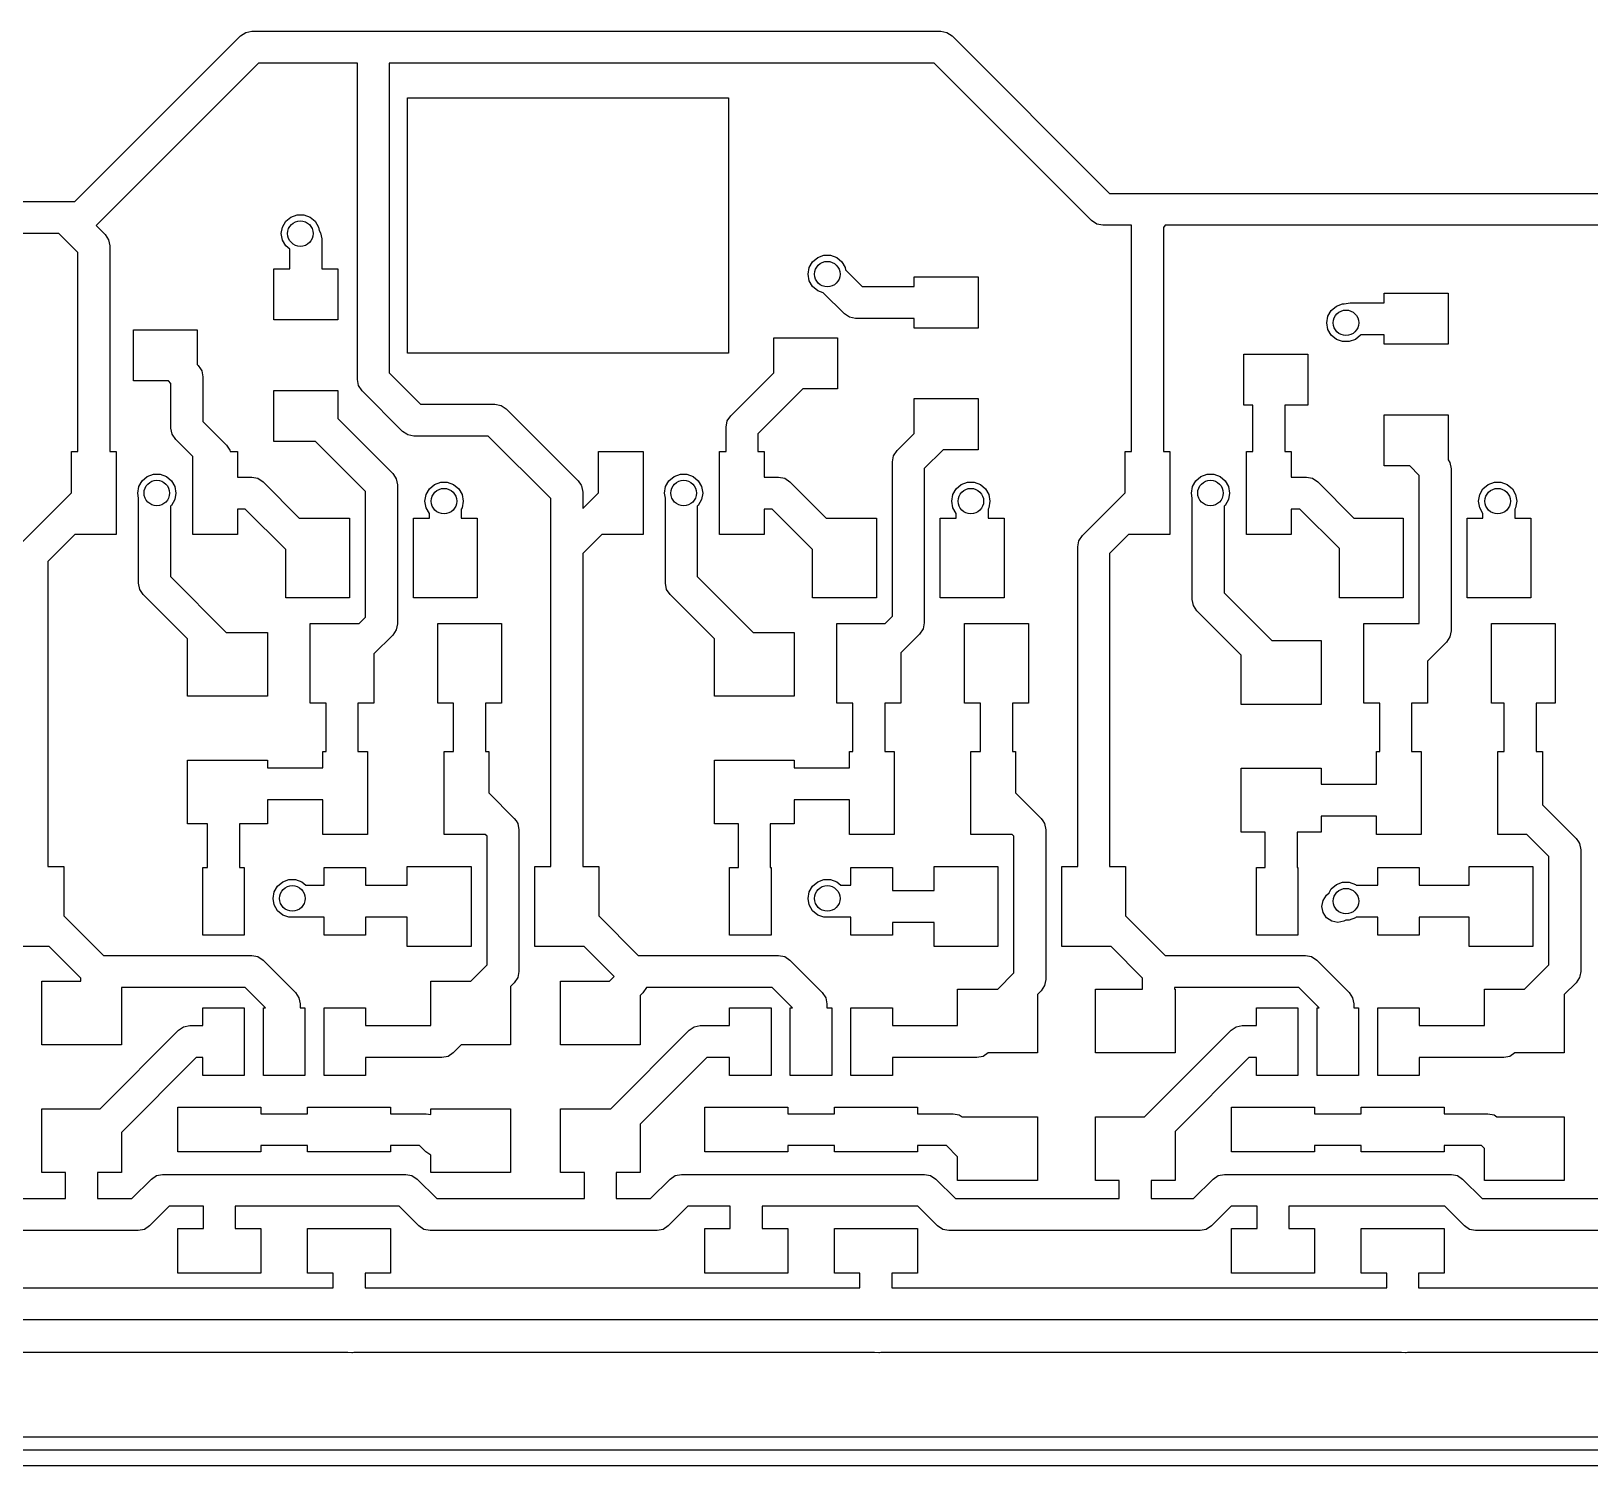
# Model space of a CAD drawing. Extents: x 1.61 to 4.79, y -2.79 to -1.21.
# Drawn here: x 3.129 to 4.09, y -2.795 to -1.91 of the extents above; entities that cross this region are included whole.
import ezdxf

# ---------------------------------------------------------------- set-up
doc = ezdxf.new("R2010")
doc.units = 0
doc.header["$MEASUREMENT"] = 0
doc.layers.add('BLACK', color=7, linetype='CONTINUOUS')

msp = doc.modelspace()

# ---------------------------------------------------------------- linework, layer by layer
at = {"layer": 'BLACK', "linetype": 'CONTINUOUS'}
for p, q in [((3.15592, -2.01516), (3.25804, -1.91304)), ((3.25804, -1.91304), (3.26123, -1.91091)), ((3.25804, -1.91304), (3.25804, -1.91304)), ((3.26123, -1.91091), (3.265, -1.91016)), ((3.265, -1.91016), (3.265, -1.91016)), ((3.265, -1.91016), (3.34, -1.91016)), ((3.34, -1.91016), (3.69, -1.91016)), ((3.69, -1.91016), (3.69377, -1.91091)), ((3.69377, -1.91091), (3.69696, -1.91304)), ((3.69696, -1.91304), (3.79408, -2.01016)), ((3.26908, -1.92984), (3.16892, -2.03)), ((3.33016, -1.92984), (3.26908, -1.92984)), ((3.33016, -2.125), (3.33016, -1.92984)), ((3.68592, -1.92984), (3.34984, -1.92984)), ((3.34984, -1.92984), (3.34984, -2.12092)), ((3.78304, -2.02696), (3.68592, -1.92984)), ((3.36102, -2.10874), (3.36102, -1.95126)), ((3.36102, -1.95126), (3.55787, -1.95126)), ((3.55787, -1.95126), (3.55898, -1.95126)), ((3.55898, -1.95126), (3.55898, -2.10874)), ((2.845, -2.01516), (3.15, -2.01516)), ((3.15, -2.01516), (3.15592, -2.01516)), ((3.79408, -2.01016), (3.82, -2.01016)), ((3.82, -2.01016), (4.14, -2.01016)), ((3.2839, -2.03096), (3.28595, -2.02741)), ((3.28595, -2.02741), (3.28909, -2.02477)), ((3.28909, -2.02477), (3.29295, -2.02337)), ((3.29295, -2.02337), (3.29705, -2.02337)), ((3.29705, -2.02337), (3.30091, -2.02477)), ((3.30091, -2.02477), (3.30405, -2.02741)), ((3.30405, -2.02741), (3.3061, -2.03096)), ((3.78623, -2.02909), (3.78304, -2.02696)), ((3.78304, -2.02696), (3.78304, -2.02696)), ((3.14592, -2.03484), (2.85244, -2.03484)), ((3.15776, -2.04668), (3.14592, -2.03484)), ((3.16892, -2.03), (3.17456, -2.03564)), ((3.17456, -2.03564), (3.17456, -2.03564)), ((3.17456, -2.03564), (3.17669, -2.03883)), ((3.28319, -2.035), (3.2839, -2.03096)), ((3.2839, -2.03904), (3.28319, -2.035)), ((3.3061, -2.03096), (3.30649, -2.03318)), ((3.30649, -2.03318), (3.30739, -2.03453)), ((3.30739, -2.03453), (3.30814, -2.0383)), ((3.30814, -2.0383), (3.30814, -2.05675)), ((3.79, -2.02984), (3.78623, -2.02909)), ((3.80776, -2.02984), (3.79, -2.02984)), ((3.80776, -2.16941), (3.80776, -2.02984)), ((3.82837, -2.02984), (3.82744, -2.03124)), ((3.82744, -2.03124), (3.82744, -2.16941)), ((4.13163, -2.02984), (3.82837, -2.02984)), ((3.15776, -2.16941), (3.15776, -2.04668)), ((3.17669, -2.03883), (3.17744, -2.0426)), ((3.17744, -2.0426), (3.17744, -2.16941)), ((3.28595, -2.04259), (3.2839, -2.03904)), ((3.28846, -2.04469), (3.28595, -2.04259)), ((3.28846, -2.05675), (3.28846, -2.04469)), ((3.2786, -2.08825), (3.2786, -2.05675)), ((3.2786, -2.05675), (3.28846, -2.05675)), ((3.30814, -2.05675), (3.318, -2.05675)), ((3.318, -2.05675), (3.318, -2.08825)), ((3.60819, -2.06), (3.6089, -2.05596)), ((3.6089, -2.05596), (3.61095, -2.05241)), ((3.61095, -2.05241), (3.61409, -2.04977)), ((3.61409, -2.04977), (3.61795, -2.04837)), ((3.61795, -2.04837), (3.62205, -2.04837)), ((3.62205, -2.04837), (3.62591, -2.04977)), ((3.62591, -2.04977), (3.62905, -2.05241)), ((3.62905, -2.05241), (3.6311, -2.05596)), ((3.6311, -2.05596), (3.63136, -2.05744)), ((3.63136, -2.05744), (3.64158, -2.06766)), ((3.6089, -2.06404), (3.60819, -2.06)), ((3.61095, -2.06759), (3.6089, -2.06404)), ((3.6736, -2.06766), (3.6736, -2.06175)), ((3.6736, -2.06175), (3.713, -2.06175)), ((3.713, -2.06175), (3.713, -2.09325)), ((3.61409, -2.07023), (3.61095, -2.06759)), ((3.61758, -2.0715), (3.61409, -2.07023)), ((3.63054, -2.08446), (3.61758, -2.0715)), ((3.64158, -2.06766), (3.6736, -2.06766)), ((3.9636, -2.07766), (3.9636, -2.07175)), ((3.9636, -2.07175), (4.003, -2.07175)), ((4.003, -2.07175), (4.003, -2.10325)), ((3.63373, -2.08659), (3.63054, -2.08446)), ((3.92819, -2.09), (3.9289, -2.08596)), ((3.9289, -2.08596), (3.93095, -2.08241)), ((3.93095, -2.08241), (3.93409, -2.07977)), ((3.93409, -2.07977), (3.93795, -2.07837)), ((3.93795, -2.07837), (3.93893, -2.07837)), ((3.93893, -2.07837), (3.9425, -2.07766)), ((3.9425, -2.07766), (3.9425, -2.07766)), ((3.9425, -2.07766), (3.9636, -2.07766)), ((3.192, -2.12575), (3.192, -2.09425)), ((3.192, -2.09425), (3.2314, -2.09425)), ((3.2314, -2.09425), (3.2314, -2.11578)), ((3.318, -2.08825), (3.2786, -2.08825)), ((3.6375, -2.08734), (3.63373, -2.08659)), ((3.6736, -2.08734), (3.6375, -2.08734)), ((3.6736, -2.09325), (3.6736, -2.08734)), ((3.713, -2.09325), (3.6736, -2.09325)), ((3.9289, -2.09404), (3.92819, -2.09)), ((3.93095, -2.09759), (3.9289, -2.09404)), ((3.587, -2.12078), (3.587, -2.09925)), ((3.587, -2.09925), (3.6264, -2.09925)), ((3.6264, -2.09925), (3.6264, -2.13075)), ((3.93409, -2.10023), (3.93095, -2.09759)), ((3.93795, -2.10163), (3.93409, -2.10023)), ((3.94205, -2.10163), (3.93795, -2.10163)), ((3.94591, -2.10023), (3.94205, -2.10163)), ((3.94905, -2.09759), (3.94591, -2.10023)), ((3.94919, -2.09734), (3.94905, -2.09759)), ((3.9636, -2.09734), (3.94919, -2.09734)), ((3.9636, -2.10325), (3.9636, -2.09734)), ((4.003, -2.10325), (3.9636, -2.10325)), ((3.36213, -2.10874), (3.36102, -2.10874)), ((3.55898, -2.10874), (3.36213, -2.10874)), ((3.877, -2.14075), (3.877, -2.10925)), ((3.877, -2.10925), (3.9164, -2.10925)), ((3.9164, -2.10925), (3.9164, -2.14075)), ((3.2314, -2.11578), (3.23196, -2.11634)), ((3.23196, -2.11634), (3.23196, -2.11634)), ((3.23196, -2.11634), (3.23335, -2.11842)), ((3.23335, -2.11842), (3.23409, -2.11953)), ((3.23409, -2.11953), (3.23484, -2.1233)), ((3.23484, -2.1233), (3.23484, -2.1233)), ((3.23484, -2.1233), (3.23484, -2.15092)), ((3.34984, -2.12092), (3.36908, -2.14016)), ((3.56044, -2.14734), (3.587, -2.12078)), ((3.21353, -2.12575), (3.192, -2.12575)), ((3.21516, -2.12738), (3.21353, -2.12575)), ((3.21516, -2.155), (3.21516, -2.12738)), ((3.2786, -2.16325), (3.2786, -2.13175)), ((3.2786, -2.13175), (3.318, -2.13175)), ((3.318, -2.13175), (3.318, -2.14908)), ((3.33091, -2.12877), (3.33016, -2.125)), ((3.33304, -2.13196), (3.33091, -2.12877)), ((3.35804, -2.15696), (3.33304, -2.13196)), ((3.60487, -2.13075), (3.57724, -2.15838)), ((3.6264, -2.13075), (3.60487, -2.13075)), ((3.36908, -2.14016), (3.415, -2.14016)), ((3.415, -2.14016), (3.41877, -2.14091)), ((3.41877, -2.14091), (3.42196, -2.14304)), ((3.42196, -2.14304), (3.46633, -2.18741)), ((3.6736, -2.15828), (3.6736, -2.13675)), ((3.6736, -2.13675), (3.713, -2.13675)), ((3.713, -2.13675), (3.713, -2.16825)), ((3.88256, -2.14075), (3.877, -2.14075)), ((3.88256, -2.16941), (3.88256, -2.14075)), ((3.9164, -2.14075), (3.90224, -2.14075)), ((3.90224, -2.14075), (3.90224, -2.16941)), ((3.23484, -2.15092), (3.24936, -2.16544)), ((3.318, -2.14908), (3.35196, -2.18304)), ((3.55756, -2.1543), (3.55831, -2.15053)), ((3.55831, -2.15053), (3.56044, -2.14734)), ((3.9636, -2.17825), (3.9636, -2.14675)), ((3.9636, -2.14675), (4.003, -2.14675)), ((4.003, -2.14675), (4.003, -2.1746)), ((3.21591, -2.15877), (3.21516, -2.155)), ((3.21804, -2.16196), (3.21591, -2.15877)), ((3.22862, -2.17254), (3.21804, -2.16196)), ((3.30433, -2.16325), (3.2786, -2.16325)), ((3.33516, -2.19408), (3.30433, -2.16325)), ((3.36074, -2.15877), (3.35804, -2.15696)), ((3.35804, -2.15696), (3.35804, -2.15696)), ((3.36123, -2.15909), (3.36074, -2.15877)), ((3.365, -2.15984), (3.36123, -2.15909)), ((3.41092, -2.15984), (3.365, -2.15984)), ((3.365, -2.15984), (3.365, -2.15984)), ((3.44953, -2.19845), (3.41092, -2.15984)), ((3.55756, -2.16941), (3.55756, -2.1543)), ((3.57724, -2.15838), (3.57724, -2.16941)), ((3.66304, -2.16884), (3.6736, -2.15828)), ((3.15382, -2.19486), (3.15382, -2.16941)), ((3.15382, -2.16941), (3.15776, -2.16941)), ((3.17744, -2.16941), (3.18138, -2.16941)), ((3.18138, -2.16941), (3.18138, -2.22059)), ((3.22862, -2.22059), (3.22862, -2.17254)), ((3.24936, -2.16544), (3.24936, -2.16544)), ((3.24936, -2.16544), (3.25149, -2.16864)), ((3.25149, -2.16864), (3.25165, -2.16941)), ((3.25165, -2.16941), (3.25618, -2.16941)), ((3.25618, -2.16941), (3.25618, -2.18516)), ((3.47882, -2.19486), (3.47882, -2.16941)), ((3.47882, -2.16941), (3.50638, -2.16941)), ((3.50638, -2.16941), (3.50638, -2.22059)), ((3.55362, -2.22059), (3.55362, -2.16941)), ((3.55362, -2.16941), (3.55756, -2.16941)), ((3.57724, -2.16941), (3.58118, -2.16941)), ((3.58118, -2.16941), (3.58118, -2.18516)), ((3.66016, -2.1758), (3.66091, -2.17203)), ((3.66091, -2.17203), (3.66304, -2.16884)), ((3.69147, -2.16825), (3.67984, -2.17988)), ((3.713, -2.16825), (3.69147, -2.16825)), ((3.80382, -2.19486), (3.80382, -2.16941)), ((3.80382, -2.16941), (3.80776, -2.16941)), ((3.82744, -2.16941), (3.83138, -2.16941)), ((3.83138, -2.16941), (3.83138, -2.22059)), ((3.87862, -2.22059), (3.87862, -2.16941)), ((3.87862, -2.16941), (3.88256, -2.16941)), ((3.90224, -2.16941), (3.90618, -2.16941)), ((3.90618, -2.16941), (3.90618, -2.18516)), ((3.66016, -2.27092), (3.66016, -2.1758)), ((3.67984, -2.17988), (3.67984, -2.275)), ((3.97933, -2.17825), (3.9636, -2.17825)), ((3.98516, -2.18408), (3.97933, -2.17825)), ((4.003, -2.1746), (4.00409, -2.17623)), ((4.00409, -2.17623), (4.00484, -2.18)), ((4.00484, -2.18), (4.00484, -2.185)), ((3.19461, -2.195), (3.19532, -2.19096)), ((3.19532, -2.19096), (3.19737, -2.18741)), ((3.19737, -2.18741), (3.20051, -2.18477)), ((3.20051, -2.18477), (3.20437, -2.18337)), ((3.20437, -2.18337), (3.20847, -2.18337)), ((3.20847, -2.18337), (3.21232, -2.18477)), ((3.21232, -2.18477), (3.21547, -2.18741)), ((3.21547, -2.18741), (3.21752, -2.19096)), ((3.21752, -2.19096), (3.21823, -2.195)), ((3.25618, -2.18516), (3.265, -2.18516)), ((3.265, -2.18516), (3.26877, -2.18591)), ((3.26877, -2.18591), (3.27196, -2.18804)), ((3.27196, -2.18804), (3.29431, -2.21039)), ((3.35196, -2.18304), (3.35196, -2.18304)), ((3.35196, -2.18304), (3.35337, -2.18516)), ((3.35337, -2.18516), (3.35409, -2.18623)), ((3.35409, -2.18623), (3.35484, -2.19)), ((3.35484, -2.19), (3.35484, -2.19)), ((3.35484, -2.19), (3.35484, -2.27563)), ((3.37453, -2.19241), (3.37768, -2.18977)), ((3.37768, -2.18977), (3.38153, -2.18837)), ((3.38153, -2.18837), (3.38563, -2.18837)), ((3.38563, -2.18837), (3.38949, -2.18977)), ((3.38949, -2.18977), (3.39263, -2.19241)), ((3.46633, -2.18741), (3.46633, -2.18741)), ((3.46633, -2.18741), (3.46817, -2.19016)), ((3.46817, -2.19016), (3.46846, -2.1906)), ((3.46846, -2.1906), (3.46921, -2.19437)), ((3.51961, -2.195), (3.52032, -2.19096)), ((3.52032, -2.19096), (3.52237, -2.18741)), ((3.52237, -2.18741), (3.52551, -2.18477)), ((3.52551, -2.18477), (3.52937, -2.18337)), ((3.52937, -2.18337), (3.53347, -2.18337)), ((3.53347, -2.18337), (3.53732, -2.18477)), ((3.53732, -2.18477), (3.54047, -2.18741)), ((3.54047, -2.18741), (3.54252, -2.19096)), ((3.54252, -2.19096), (3.54323, -2.195)), ((3.58118, -2.18516), (3.59, -2.18516)), ((3.59, -2.18516), (3.59377, -2.18591)), ((3.59377, -2.18591), (3.59696, -2.18804)), ((3.59696, -2.18804), (3.61931, -2.21039)), ((3.69953, -2.19241), (3.70268, -2.18977)), ((3.70268, -2.18977), (3.70653, -2.18837)), ((3.70653, -2.18837), (3.71063, -2.18837)), ((3.71063, -2.18837), (3.71449, -2.18977)), ((3.71449, -2.18977), (3.71763, -2.19241)), ((3.84461, -2.195), (3.84532, -2.19096)), ((3.84532, -2.19096), (3.84737, -2.18741)), ((3.84737, -2.18741), (3.85051, -2.18477)), ((3.85051, -2.18477), (3.85437, -2.18337)), ((3.85437, -2.18337), (3.85847, -2.18337)), ((3.85847, -2.18337), (3.86232, -2.18477)), ((3.86232, -2.18477), (3.86547, -2.18741)), ((3.86547, -2.18741), (3.86752, -2.19096)), ((3.86752, -2.19096), (3.86823, -2.195)), ((3.90618, -2.18516), (3.91563, -2.18516)), ((3.91563, -2.18516), (3.9194, -2.18591)), ((3.9194, -2.18591), (3.92259, -2.18804)), ((3.92259, -2.18804), (3.94494, -2.21039)), ((3.98516, -2.185), (3.98516, -2.18408)), ((3.98516, -2.27539), (3.98516, -2.185)), ((4.00484, -2.185), (4.00484, -2.28)), ((4.02453, -2.19241), (4.02768, -2.18977)), ((4.02768, -2.18977), (4.03153, -2.18837)), ((4.03153, -2.18837), (4.03563, -2.18837)), ((4.03563, -2.18837), (4.03949, -2.18977)), ((4.03949, -2.18977), (4.04263, -2.19241)), ((3.12241, -2.22627), (3.15382, -2.19486)), ((3.19516, -2.19813), (3.19461, -2.195)), ((3.19516, -2.25063), (3.19516, -2.19813)), ((3.21752, -2.19904), (3.21547, -2.20259)), ((3.21823, -2.195), (3.21752, -2.19904)), ((3.33516, -2.27155), (3.33516, -2.19408)), ((3.37177, -2.2), (3.37248, -2.19596)), ((3.37248, -2.20404), (3.37177, -2.2)), ((3.37248, -2.19596), (3.37453, -2.19241)), ((3.39263, -2.19241), (3.39468, -2.19596)), ((3.39468, -2.19596), (3.39539, -2.2)), ((3.39539, -2.2), (3.39468, -2.20404)), ((3.44953, -2.23), (3.44953, -2.19845)), ((3.46921, -2.19437), (3.46921, -2.19437)), ((3.46921, -2.19437), (3.46921, -2.20447)), ((3.46921, -2.20447), (3.47882, -2.19486)), ((3.52016, -2.19813), (3.51961, -2.195)), ((3.52016, -2.25063), (3.52016, -2.19813)), ((3.54252, -2.19904), (3.54047, -2.20259)), ((3.54323, -2.195), (3.54252, -2.19904)), ((3.69677, -2.2), (3.69748, -2.19596)), ((3.69748, -2.20404), (3.69677, -2.2)), ((3.69748, -2.19596), (3.69953, -2.19241)), ((3.71763, -2.19241), (3.71968, -2.19596)), ((3.71968, -2.19596), (3.72039, -2.2)), ((3.72039, -2.2), (3.71968, -2.20404)), ((3.77741, -2.22127), (3.80382, -2.19486)), ((3.84516, -2.19813), (3.84461, -2.195)), ((3.84516, -2.26063), (3.84516, -2.19813)), ((3.86752, -2.19904), (3.86547, -2.20259)), ((3.86823, -2.195), (3.86752, -2.19904)), ((4.02177, -2.2), (4.02248, -2.19596)), ((4.02248, -2.20404), (4.02177, -2.2)), ((4.02248, -2.19596), (4.02453, -2.19241)), ((4.04263, -2.19241), (4.04468, -2.19596)), ((4.04468, -2.19596), (4.04539, -2.2)), ((4.04539, -2.2), (4.04468, -2.20404)), ((3.21547, -2.20259), (3.21484, -2.20311)), ((3.21484, -2.20311), (3.21484, -2.24655)), ((3.26092, -2.20484), (3.25618, -2.20484)), ((3.25618, -2.20484), (3.25618, -2.22059)), ((3.28594, -2.22986), (3.26092, -2.20484)), ((3.29431, -2.21039), (3.32531, -2.21039)), ((3.32531, -2.21039), (3.32531, -2.25961)), ((3.36469, -2.25961), (3.36469, -2.21039)), ((3.36469, -2.21039), (3.37453, -2.21039)), ((3.37453, -2.20758), (3.37248, -2.20404)), ((3.37453, -2.21039), (3.37453, -2.20758)), ((3.39468, -2.20404), (3.39421, -2.20485)), ((3.39421, -2.20485), (3.39421, -2.21039)), ((3.39421, -2.21039), (3.40406, -2.21039)), ((3.40406, -2.21039), (3.40406, -2.25961)), ((3.54047, -2.20259), (3.53984, -2.20311)), ((3.53984, -2.20311), (3.53984, -2.24655)), ((3.58592, -2.20484), (3.58118, -2.20484)), ((3.58118, -2.20484), (3.58118, -2.22059)), ((3.61094, -2.22986), (3.58592, -2.20484)), ((3.61931, -2.21039), (3.65031, -2.21039)), ((3.65031, -2.21039), (3.65031, -2.25961)), ((3.68969, -2.25961), (3.68969, -2.21039)), ((3.68969, -2.21039), (3.69953, -2.21039)), ((3.69953, -2.20758), (3.69748, -2.20404)), ((3.69953, -2.21039), (3.69953, -2.20758)), ((3.71968, -2.20404), (3.71921, -2.20485)), ((3.71921, -2.20485), (3.71921, -2.21039)), ((3.71921, -2.21039), (3.72906, -2.21039)), ((3.72906, -2.21039), (3.72906, -2.25961)), ((3.86547, -2.20259), (3.86484, -2.20311)), ((3.86484, -2.20311), (3.86484, -2.25655)), ((3.91155, -2.20484), (3.90618, -2.20484)), ((3.90618, -2.20484), (3.90618, -2.22059)), ((3.93594, -2.22923), (3.91155, -2.20484)), ((3.94494, -2.21039), (3.97531, -2.21039)), ((3.97531, -2.21039), (3.97531, -2.25961)), ((4.01469, -2.25961), (4.01469, -2.21039)), ((4.01469, -2.21039), (4.02453, -2.21039)), ((4.02453, -2.20758), (4.02248, -2.20404)), ((4.02453, -2.21039), (4.02453, -2.20758)), ((4.04468, -2.20404), (4.04421, -2.20485)), ((4.04421, -2.20485), (4.04421, -2.21039)), ((4.04421, -2.21039), (4.05406, -2.21039)), ((4.05406, -2.21039), (4.05406, -2.25961)), ((3.15593, -2.22059), (3.13921, -2.23731)), ((3.18138, -2.22059), (3.15593, -2.22059)), ((3.25618, -2.22059), (3.22862, -2.22059)), ((3.48093, -2.22059), (3.46921, -2.23231)), ((3.50638, -2.22059), (3.48093, -2.22059)), ((3.58118, -2.22059), (3.55362, -2.22059)), ((3.80593, -2.22059), (3.79421, -2.23231)), ((3.83138, -2.22059), (3.80593, -2.22059)), ((3.90618, -2.22059), (3.87862, -2.22059)), ((3.28594, -2.25961), (3.28594, -2.22986)), ((3.44953, -2.42539), (3.44953, -2.23)), ((3.61094, -2.25961), (3.61094, -2.22986)), ((3.77453, -2.22823), (3.77528, -2.22446)), ((3.77453, -2.42539), (3.77453, -2.22823)), ((3.77528, -2.22446), (3.77741, -2.22127)), ((3.93594, -2.25961), (3.93594, -2.22923)), ((3.13921, -2.23731), (3.13921, -2.42539)), ((3.46921, -2.23231), (3.46921, -2.42539)), ((3.79421, -2.23231), (3.79421, -2.42539)), ((3.21484, -2.24655), (3.24923, -2.28094)), ((3.53984, -2.24655), (3.57423, -2.28094)), ((3.19591, -2.2544), (3.19516, -2.25063)), ((3.19804, -2.25759), (3.19591, -2.2544)), ((3.22539, -2.28494), (3.19804, -2.25759)), ((3.52091, -2.2544), (3.52016, -2.25063)), ((3.52304, -2.25759), (3.52091, -2.2544)), ((3.55039, -2.28494), (3.52304, -2.25759)), ((3.86484, -2.25655), (3.89423, -2.28594)), ((3.32531, -2.25961), (3.28594, -2.25961)), ((3.40406, -2.25961), (3.36469, -2.25961)), ((3.65031, -2.25961), (3.61094, -2.25961)), ((3.72906, -2.25961), (3.68969, -2.25961)), ((3.84591, -2.2644), (3.84516, -2.26063)), ((3.84804, -2.26759), (3.84591, -2.2644)), ((3.87539, -2.29494), (3.84804, -2.26759)), ((3.97531, -2.25961), (3.93594, -2.25961)), ((4.05406, -2.25961), (4.01469, -2.25961)), ((3.30094, -2.32461), (3.30094, -2.27539)), ((3.30094, -2.27539), (3.33132, -2.27539)), ((3.33132, -2.27539), (3.33516, -2.27155)), ((3.35484, -2.27563), (3.35409, -2.2794)), ((3.37969, -2.32461), (3.37969, -2.27539)), ((3.37969, -2.27539), (3.41906, -2.27539)), ((3.41906, -2.27539), (3.41906, -2.32461)), ((3.62594, -2.32461), (3.62594, -2.27539)), ((3.62594, -2.27539), (3.65569, -2.27539)), ((3.65569, -2.27539), (3.66016, -2.27092)), ((3.67909, -2.27877), (3.67696, -2.28196)), ((3.67984, -2.275), (3.67909, -2.27877)), ((3.70469, -2.32461), (3.70469, -2.27539)), ((3.70469, -2.27539), (3.74406, -2.27539)), ((3.74406, -2.27539), (3.74406, -2.32461)), ((3.95094, -2.32461), (3.95094, -2.27539)), ((3.95094, -2.27539), (3.98516, -2.27539)), ((4.02969, -2.32461), (4.02969, -2.27539)), ((4.02969, -2.27539), (4.06906, -2.27539)), ((4.06906, -2.27539), (4.06906, -2.32461)), ((3.22539, -2.32031), (3.22539, -2.28494)), ((3.24923, -2.28094), (3.27461, -2.28094)), ((3.27461, -2.28094), (3.27461, -2.32031)), ((3.35196, -2.28259), (3.34031, -2.29423)), ((3.35409, -2.2794), (3.35196, -2.28259)), ((3.55039, -2.32031), (3.55039, -2.28494)), ((3.57423, -2.28094), (3.59961, -2.28094)), ((3.59961, -2.28094), (3.59961, -2.32031)), ((3.67696, -2.28196), (3.66531, -2.2936)), ((3.89423, -2.28594), (3.92461, -2.28594)), ((3.92461, -2.28594), (3.92461, -2.32531)), ((4.00196, -2.28696), (3.99031, -2.2986)), ((4.00409, -2.28377), (4.00196, -2.28696)), ((4.00196, -2.28696), (4.00196, -2.28696)), ((4.00484, -2.28), (4.00409, -2.28377)), ((3.34031, -2.29423), (3.34031, -2.32461)), ((3.66531, -2.2936), (3.66531, -2.32461)), ((3.87539, -2.32531), (3.87539, -2.29494)), ((3.99031, -2.2986), (3.99031, -2.32461)), ((3.27461, -2.32031), (3.22539, -2.32031)), ((3.31079, -2.32461), (3.30094, -2.32461)), ((3.31079, -2.35441), (3.31079, -2.32461)), ((3.34031, -2.32461), (3.33047, -2.32461)), ((3.33047, -2.32461), (3.33047, -2.35441)), ((3.38953, -2.32461), (3.37969, -2.32461)), ((3.38953, -2.35441), (3.38953, -2.32461)), ((3.41906, -2.32461), (3.40921, -2.32461)), ((3.40921, -2.32461), (3.40921, -2.35441)), ((3.59961, -2.32031), (3.55039, -2.32031)), ((3.63579, -2.32461), (3.62594, -2.32461)), ((3.63579, -2.35441), (3.63579, -2.32461)), ((3.66531, -2.32461), (3.65547, -2.32461)), ((3.65547, -2.32461), (3.65547, -2.35441)), ((3.71453, -2.32461), (3.70469, -2.32461)), ((3.71453, -2.35441), (3.71453, -2.32461)), ((3.74406, -2.32461), (3.73421, -2.32461)), ((3.73421, -2.32461), (3.73421, -2.35441)), ((3.92461, -2.32531), (3.87539, -2.32531)), ((3.96079, -2.32461), (3.95094, -2.32461)), ((3.96079, -2.35441), (3.96079, -2.32461)), ((3.99031, -2.32461), (3.98047, -2.32461)), ((3.98047, -2.32461), (3.98047, -2.35441)), ((4.03756, -2.32461), (4.02969, -2.32461)), ((4.03756, -2.35441), (4.03756, -2.32461)), ((4.06906, -2.32461), (4.05724, -2.32461)), ((4.05724, -2.32461), (4.05724, -2.35441)), ((3.30882, -2.36453), (3.30882, -2.35441)), ((3.30882, -2.35441), (3.31079, -2.35441)), ((3.33047, -2.35441), (3.33638, -2.35441)), ((3.33638, -2.35441), (3.33638, -2.40559)), ((3.38362, -2.40559), (3.38362, -2.35441)), ((3.38362, -2.35441), (3.38953, -2.35441)), ((3.40921, -2.35441), (3.41118, -2.35441)), ((3.41118, -2.35441), (3.41118, -2.37986)), ((3.63382, -2.36453), (3.63382, -2.35441)), ((3.63382, -2.35441), (3.63579, -2.35441)), ((3.65547, -2.35441), (3.66138, -2.35441)), ((3.66138, -2.35441), (3.66138, -2.40559)), ((3.70862, -2.40559), (3.70862, -2.35441)), ((3.70862, -2.35441), (3.71453, -2.35441)), ((3.73421, -2.35441), (3.73618, -2.35441)), ((3.73618, -2.35441), (3.73618, -2.37986)), ((3.95882, -2.37453), (3.95882, -2.35441)), ((3.95882, -2.35441), (3.96079, -2.35441)), ((3.98047, -2.35441), (3.98638, -2.35441)), ((3.98638, -2.35441), (3.98638, -2.40559)), ((4.03362, -2.40559), (4.03362, -2.35441)), ((4.03362, -2.35441), (4.03756, -2.35441)), ((4.05724, -2.35441), (4.06118, -2.35441)), ((4.06118, -2.35441), (4.06118, -2.38726)), ((3.22539, -2.39906), (3.22539, -2.35969)), ((3.22539, -2.35969), (3.27461, -2.35969)), ((3.27461, -2.35969), (3.27461, -2.36453)), ((3.27461, -2.36453), (3.30882, -2.36453)), ((3.55039, -2.39906), (3.55039, -2.35969)), ((3.55039, -2.35969), (3.59961, -2.35969)), ((3.59961, -2.35969), (3.59961, -2.36453)), ((3.59961, -2.36453), (3.63382, -2.36453)), ((3.87539, -2.40406), (3.87539, -2.36469)), ((3.87539, -2.36469), (3.92461, -2.36469)), ((3.92461, -2.36469), (3.92461, -2.37453)), ((3.92461, -2.37453), (3.95882, -2.37453)), ((3.30882, -2.38421), (3.27461, -2.38421)), ((3.27461, -2.38421), (3.27461, -2.39906)), ((3.30882, -2.40559), (3.30882, -2.38421)), ((3.41118, -2.37986), (3.42696, -2.39564)), ((3.63382, -2.38421), (3.59961, -2.38421)), ((3.59961, -2.38421), (3.59961, -2.39906)), ((3.63382, -2.40559), (3.63382, -2.38421)), ((3.73618, -2.37986), (3.75196, -2.39564)), ((4.06118, -2.38726), (4.08196, -2.40804)), ((3.23776, -2.39906), (3.22539, -2.39906)), ((3.23776, -2.42583), (3.23776, -2.39906)), ((3.27461, -2.39906), (3.25744, -2.39906)), ((3.25744, -2.39906), (3.25744, -2.42583)), ((3.42696, -2.39564), (3.42696, -2.39564)), ((3.42696, -2.39564), (3.42803, -2.39724)), ((3.42803, -2.39724), (3.42909, -2.39883)), ((3.42909, -2.39883), (3.42984, -2.4026)), ((3.42984, -2.4026), (3.42984, -2.4026)), ((3.42984, -2.4026), (3.42984, -2.49)), ((3.56516, -2.39906), (3.55039, -2.39906)), ((3.56516, -2.42583), (3.56516, -2.39906)), ((3.59961, -2.39906), (3.58484, -2.39906)), ((3.58484, -2.39906), (3.58484, -2.42583)), ((3.75196, -2.39564), (3.75196, -2.39564)), ((3.75196, -2.39564), (3.75303, -2.39724)), ((3.75303, -2.39724), (3.75409, -2.39883)), ((3.75409, -2.39883), (3.75484, -2.4026)), ((3.75484, -2.4026), (3.75484, -2.4026)), ((3.75484, -2.4026), (3.75484, -2.495)), ((3.95882, -2.39421), (3.92461, -2.39421)), ((3.92461, -2.39421), (3.92461, -2.40406)), ((3.95882, -2.40559), (3.95882, -2.39421)), ((3.33638, -2.40559), (3.30882, -2.40559)), ((3.40907, -2.40559), (3.38362, -2.40559)), ((3.41016, -2.40668), (3.40907, -2.40559)), ((3.41016, -2.48592), (3.41016, -2.40668)), ((3.66138, -2.40559), (3.63382, -2.40559)), ((3.73407, -2.40559), (3.70862, -2.40559)), ((3.73516, -2.40668), (3.73407, -2.40559)), ((3.73516, -2.49092), (3.73516, -2.40668)), ((3.89016, -2.40406), (3.87539, -2.40406)), ((3.89016, -2.42583), (3.89016, -2.40406)), ((3.92461, -2.40406), (3.90984, -2.40406)), ((3.90984, -2.40406), (3.90984, -2.42583)), ((3.98638, -2.40559), (3.95882, -2.40559)), ((4.05167, -2.40559), (4.03362, -2.40559)), ((4.06516, -2.41908), (4.05167, -2.40559)), ((4.08196, -2.40804), (4.08196, -2.40804)), ((4.08196, -2.40804), (4.08337, -2.41016)), ((4.08337, -2.41016), (4.08409, -2.41123)), ((4.08409, -2.41123), (4.08484, -2.415)), ((4.06516, -2.48592), (4.06516, -2.41908)), ((4.08484, -2.415), (4.08484, -2.415)), ((4.08484, -2.415), (4.08484, -2.49)), ((3.13921, -2.42539), (3.14906, -2.42539)), ((3.14906, -2.42539), (3.14906, -2.45577)), ((3.2348, -2.46756), (3.2348, -2.42583)), ((3.2348, -2.42583), (3.23776, -2.42583)), ((3.25744, -2.42583), (3.26039, -2.42583)), ((3.26039, -2.42583), (3.26039, -2.46756)), ((3.30961, -2.43685), (3.30961, -2.42583)), ((3.30961, -2.42583), (3.3352, -2.42583)), ((3.3352, -2.42583), (3.3352, -2.43685)), ((3.36094, -2.43685), (3.36094, -2.42539)), ((3.36094, -2.42539), (3.40031, -2.42539)), ((3.40031, -2.42539), (3.40031, -2.47461)), ((3.43969, -2.47461), (3.43969, -2.42539)), ((3.43969, -2.42539), (3.44953, -2.42539)), ((3.46921, -2.42539), (3.47906, -2.42539)), ((3.47906, -2.42539), (3.47906, -2.45577)), ((3.5598, -2.46756), (3.5598, -2.42583)), ((3.5598, -2.42583), (3.56516, -2.42583)), ((3.58484, -2.42583), (3.58539, -2.42583)), ((3.58539, -2.42583), (3.58539, -2.46756)), ((3.63461, -2.43685), (3.63461, -2.42583)), ((3.63461, -2.42583), (3.6602, -2.42583)), ((3.6602, -2.42583), (3.6602, -2.44016)), ((3.68594, -2.44016), (3.68594, -2.42539)), ((3.68594, -2.42539), (3.72531, -2.42539)), ((3.72531, -2.42539), (3.72531, -2.47461)), ((3.76469, -2.47461), (3.76469, -2.42539)), ((3.76469, -2.42539), (3.77453, -2.42539)), ((3.79421, -2.42539), (3.80406, -2.42539)), ((3.80406, -2.42539), (3.80406, -2.45577)), ((3.8848, -2.46756), (3.8848, -2.42583)), ((3.8848, -2.42583), (3.89016, -2.42583)), ((3.90984, -2.42583), (3.91039, -2.42583)), ((3.91039, -2.42583), (3.91039, -2.46756)), ((3.95961, -2.43685), (3.95961, -2.42583)), ((3.95961, -2.42583), (3.9852, -2.42583)), ((3.9852, -2.42583), (3.9852, -2.43685)), ((4.01594, -2.43685), (4.01594, -2.42539)), ((4.01594, -2.42539), (4.05531, -2.42539)), ((4.05531, -2.42539), (4.05531, -2.47461)), ((3.27819, -2.445), (3.2789, -2.44096)), ((3.2789, -2.44096), (3.28095, -2.43741)), ((3.28095, -2.43741), (3.28409, -2.43477)), ((3.28409, -2.43477), (3.28795, -2.43337)), ((3.28795, -2.43337), (3.29205, -2.43337)), ((3.29205, -2.43337), (3.29591, -2.43477)), ((3.29591, -2.43477), (3.29838, -2.43685)), ((3.29838, -2.43685), (3.30961, -2.43685)), ((3.3352, -2.43685), (3.36094, -2.43685)), ((3.60819, -2.445), (3.6089, -2.44096)), ((3.6089, -2.44096), (3.61095, -2.43741)), ((3.61095, -2.43741), (3.61409, -2.43477)), ((3.61409, -2.43477), (3.61795, -2.43337)), ((3.61795, -2.43337), (3.62205, -2.43337)), ((3.62205, -2.43337), (3.62591, -2.43477)), ((3.62591, -2.43477), (3.62838, -2.43685)), ((3.62838, -2.43685), (3.63461, -2.43685)), ((3.6602, -2.44016), (3.68594, -2.44016)), ((3.92804, -2.44304), (3.92955, -2.44153)), ((3.92955, -2.44153), (3.93095, -2.4391)), ((3.93095, -2.4391), (3.93409, -2.43646)), ((3.93409, -2.43646), (3.93795, -2.43506)), ((3.93795, -2.43506), (3.94205, -2.43506)), ((3.94205, -2.43506), (3.94591, -2.43646)), ((3.94591, -2.43646), (3.94637, -2.43685)), ((3.94637, -2.43685), (3.95961, -2.43685)), ((3.9852, -2.43685), (4.01594, -2.43685)), ((3.2789, -2.44904), (3.27819, -2.445)), ((3.28095, -2.45259), (3.2789, -2.44904)), ((3.6089, -2.44904), (3.60819, -2.445)), ((3.61095, -2.45259), (3.6089, -2.44904)), ((3.92516, -2.45), (3.92591, -2.44623)), ((3.92591, -2.45377), (3.92516, -2.45)), ((3.92591, -2.44623), (3.92804, -2.44304)), ((3.14906, -2.45577), (3.17345, -2.48016)), ((3.28409, -2.45523), (3.28095, -2.45259)), ((3.28795, -2.45663), (3.28409, -2.45523)), ((3.29205, -2.45663), (3.28795, -2.45663)), ((3.29232, -2.45654), (3.29205, -2.45663)), ((3.30961, -2.45654), (3.29232, -2.45654)), ((3.30961, -2.46756), (3.30961, -2.45654)), ((3.36094, -2.45654), (3.3352, -2.45654)), ((3.3352, -2.45654), (3.3352, -2.46756)), ((3.36094, -2.47461), (3.36094, -2.45654)), ((3.47906, -2.45577), (3.50345, -2.48016)), ((3.61409, -2.45523), (3.61095, -2.45259)), ((3.61795, -2.45663), (3.61409, -2.45523)), ((3.62205, -2.45663), (3.61795, -2.45663)), ((3.62232, -2.45654), (3.62205, -2.45663)), ((3.63461, -2.45654), (3.62232, -2.45654)), ((3.63461, -2.46756), (3.63461, -2.45654)), ((3.68594, -2.45984), (3.6602, -2.45984)), ((3.6602, -2.45984), (3.6602, -2.46756)), ((3.68594, -2.47461), (3.68594, -2.45984)), ((3.80406, -2.45577), (3.82845, -2.48016)), ((3.92804, -2.45696), (3.92591, -2.45377)), ((3.93123, -2.45909), (3.92804, -2.45696)), ((3.935, -2.45984), (3.93123, -2.45909)), ((3.93877, -2.45909), (3.935, -2.45984)), ((3.93992, -2.45832), (3.93877, -2.45909)), ((3.94205, -2.45832), (3.93992, -2.45832)), ((3.94591, -2.45692), (3.94205, -2.45832)), ((3.94637, -2.45654), (3.94591, -2.45692)), ((3.95961, -2.45654), (3.94637, -2.45654)), ((3.95961, -2.46756), (3.95961, -2.45654)), ((4.01594, -2.45654), (3.9852, -2.45654)), ((3.9852, -2.45654), (3.9852, -2.46756)), ((4.01594, -2.47461), (4.01594, -2.45654)), ((3.26039, -2.46756), (3.2348, -2.46756)), ((3.3352, -2.46756), (3.30961, -2.46756)), ((3.58539, -2.46756), (3.5598, -2.46756)), ((3.6602, -2.46756), (3.63461, -2.46756)), ((3.91039, -2.46756), (3.8848, -2.46756)), ((3.9852, -2.46756), (3.95961, -2.46756)), ((3.14006, -2.47461), (3.10969, -2.47461)), ((3.15953, -2.49408), (3.14006, -2.47461)), ((3.17345, -2.48016), (3.265, -2.48016)), ((3.265, -2.48016), (3.26877, -2.48091)), ((3.40031, -2.47461), (3.36094, -2.47461)), ((3.47006, -2.47461), (3.43969, -2.47461)), ((3.48858, -2.49313), (3.47006, -2.47461)), ((3.50345, -2.48016), (3.59, -2.48016)), ((3.59, -2.48016), (3.59377, -2.48091)), ((3.72531, -2.47461), (3.68594, -2.47461)), ((3.79506, -2.47461), (3.76469, -2.47461)), ((3.81453, -2.49408), (3.79506, -2.47461)), ((3.82845, -2.48016), (3.915, -2.48016)), ((3.915, -2.48016), (3.91877, -2.48091)), ((4.05531, -2.47461), (4.01594, -2.47461)), ((3.26877, -2.48091), (3.27196, -2.48304)), ((3.27196, -2.48304), (3.29196, -2.50304)), ((3.40014, -2.49594), (3.41016, -2.48592)), ((3.42984, -2.49), (3.42909, -2.49377)), ((3.59377, -2.48091), (3.59696, -2.48304)), ((3.59696, -2.48304), (3.61696, -2.50304)), ((3.91877, -2.48091), (3.92196, -2.48304)), ((3.92196, -2.48304), (3.94196, -2.50304)), ((4.05014, -2.50094), (4.06516, -2.48592)), ((4.08484, -2.49), (4.08424, -2.49304)), ((4.08484, -2.49), (4.08484, -2.49)), ((3.13539, -2.53531), (3.13539, -2.49594)), ((3.13539, -2.49594), (3.15953, -2.49594)), ((3.15953, -2.49594), (3.15953, -2.49408)), ((3.26092, -2.49984), (3.18461, -2.49984)), ((3.18461, -2.49984), (3.18461, -2.53531)), ((3.27352, -2.51244), (3.26092, -2.49984)), ((3.37539, -2.52346), (3.37539, -2.49594)), ((3.37539, -2.49594), (3.40014, -2.49594)), ((3.42696, -2.49696), (3.42461, -2.49931)), ((3.42461, -2.49931), (3.42461, -2.53531)), ((3.42909, -2.49377), (3.42696, -2.49696)), ((3.42696, -2.49696), (3.42696, -2.49696)), ((3.45539, -2.53531), (3.45539, -2.49594)), ((3.45539, -2.49594), (3.48577, -2.49594)), ((3.48577, -2.49594), (3.48858, -2.49313)), ((3.5085, -2.49984), (3.50846, -2.50003)), ((3.58592, -2.49984), (3.5085, -2.49984)), ((3.59852, -2.51244), (3.58592, -2.49984)), ((3.72514, -2.50094), (3.73516, -2.49092)), ((3.75409, -2.49877), (3.75196, -2.50196)), ((3.75484, -2.495), (3.75409, -2.49877)), ((3.81453, -2.50094), (3.81453, -2.49408)), ((3.91092, -2.49984), (3.83421, -2.49984)), ((3.83421, -2.49984), (3.83421, -2.50094)), ((3.92352, -2.51244), (3.91092, -2.49984)), ((4.08196, -2.49696), (4.07461, -2.50431)), ((4.08409, -2.49377), (4.08196, -2.49696)), ((4.08196, -2.49696), (4.08196, -2.49696)), ((4.08424, -2.49304), (4.08409, -2.49377)), ((3.29196, -2.50304), (3.29196, -2.50304)), ((3.29196, -2.50304), (3.29409, -2.50623)), ((3.29409, -2.50623), (3.29484, -2.51)), ((3.50633, -2.50322), (3.50461, -2.50494)), ((3.50461, -2.50494), (3.50461, -2.53531)), ((3.50846, -2.50003), (3.50633, -2.50322)), ((3.61696, -2.50304), (3.61696, -2.50304)), ((3.61696, -2.50304), (3.61909, -2.50623)), ((3.61909, -2.50623), (3.61984, -2.51)), ((3.70039, -2.52346), (3.70039, -2.50094)), ((3.70039, -2.50094), (3.72514, -2.50094)), ((3.75196, -2.50196), (3.74961, -2.50431)), ((3.74961, -2.50431), (3.74961, -2.54031)), ((3.75196, -2.50196), (3.75196, -2.50196)), ((3.78539, -2.54031), (3.78539, -2.50094)), ((3.78539, -2.50094), (3.81453, -2.50094)), ((3.83421, -2.50094), (3.83461, -2.50094)), ((3.83461, -2.50094), (3.83461, -2.54031)), ((3.94196, -2.50304), (3.94196, -2.50304)), ((3.94196, -2.50304), (3.94409, -2.50623)), ((3.94409, -2.50623), (3.94484, -2.51)), ((4.02539, -2.52346), (4.02539, -2.50094)), ((4.02539, -2.50094), (4.05014, -2.50094)), ((4.07461, -2.50431), (4.07461, -2.54031)), ((3.2348, -2.52346), (3.2348, -2.51244)), ((3.2348, -2.51244), (3.26039, -2.51244)), ((3.26039, -2.51244), (3.26039, -2.55417)), ((3.2722, -2.55417), (3.2722, -2.51244)), ((3.2722, -2.51244), (3.27352, -2.51244)), ((3.29484, -2.51), (3.29484, -2.51244)), ((3.29484, -2.51244), (3.2978, -2.51244)), ((3.2978, -2.51244), (3.2978, -2.55417)), ((3.30961, -2.55417), (3.30961, -2.51244)), ((3.30961, -2.51244), (3.3352, -2.51244)), ((3.3352, -2.51244), (3.3352, -2.52346)), ((3.5598, -2.52346), (3.5598, -2.51244)), ((3.5598, -2.51244), (3.58539, -2.51244)), ((3.58539, -2.51244), (3.58539, -2.55417)), ((3.5972, -2.55417), (3.5972, -2.51244)), ((3.5972, -2.51244), (3.59852, -2.51244)), ((3.61984, -2.51), (3.61984, -2.51244)), ((3.61984, -2.51244), (3.6228, -2.51244)), ((3.6228, -2.51244), (3.6228, -2.55417)), ((3.63461, -2.55417), (3.63461, -2.51244)), ((3.63461, -2.51244), (3.6602, -2.51244)), ((3.6602, -2.51244), (3.6602, -2.52346)), ((3.8848, -2.52346), (3.8848, -2.51244)), ((3.8848, -2.51244), (3.91039, -2.51244)), ((3.91039, -2.51244), (3.91039, -2.55417)), ((3.9222, -2.55417), (3.9222, -2.51244)), ((3.9222, -2.51244), (3.92352, -2.51244)), ((3.94484, -2.51), (3.94484, -2.51244)), ((3.94484, -2.51244), (3.9478, -2.51244)), ((3.9478, -2.51244), (3.9478, -2.55417)), ((3.95961, -2.55417), (3.95961, -2.51244)), ((3.95961, -2.51244), (3.9852, -2.51244)), ((3.9852, -2.51244), (3.9852, -2.52346)), ((3.1714, -2.57469), (3.21973, -2.52635)), ((3.21973, -2.52635), (3.22293, -2.52421)), ((3.22293, -2.52421), (3.22669, -2.52346)), ((3.22669, -2.52346), (3.2348, -2.52346)), ((3.3352, -2.52346), (3.37539, -2.52346)), ((3.4864, -2.57469), (3.53473, -2.52635)), ((3.53473, -2.52635), (3.53793, -2.52421)), ((3.53793, -2.52421), (3.54169, -2.52346)), ((3.54169, -2.52346), (3.5598, -2.52346)), ((3.6602, -2.52346), (3.70039, -2.52346)), ((3.81577, -2.57969), (3.8691, -2.52635)), ((3.8691, -2.52635), (3.8723, -2.52421)), ((3.8691, -2.52635), (3.8691, -2.52635)), ((3.8723, -2.52421), (3.87606, -2.52346)), ((3.87606, -2.52346), (3.8848, -2.52346)), ((3.9852, -2.52346), (4.02539, -2.52346)), ((3.18461, -2.53531), (3.13539, -2.53531)), ((3.39423, -2.53531), (3.38928, -2.54027)), ((3.42461, -2.53531), (3.39423, -2.53531)), ((3.50461, -2.53531), (3.45539, -2.53531)), ((3.23077, -2.54315), (3.18461, -2.58931)), ((3.2348, -2.54315), (3.23077, -2.54315)), ((3.2348, -2.55417), (3.2348, -2.54315)), ((3.38232, -2.54315), (3.3352, -2.54315)), ((3.3352, -2.54315), (3.3352, -2.55417)), ((3.38609, -2.5424), (3.38232, -2.54315)), ((3.38928, -2.54027), (3.38609, -2.5424)), ((3.54577, -2.54315), (3.50461, -2.58431)), ((3.5598, -2.54315), (3.54577, -2.54315)), ((3.5598, -2.55417), (3.5598, -2.54315)), ((3.71232, -2.54315), (3.6602, -2.54315)), ((3.6602, -2.54315), (3.6602, -2.55417)), ((3.71609, -2.5424), (3.71232, -2.54315)), ((3.71921, -2.54031), (3.71609, -2.5424)), ((3.74961, -2.54031), (3.71921, -2.54031)), ((3.83461, -2.54031), (3.78539, -2.54031)), ((3.88014, -2.54315), (3.83461, -2.58868)), ((3.8848, -2.54315), (3.88014, -2.54315)), ((3.8848, -2.55417), (3.8848, -2.54315)), ((4.03732, -2.54315), (3.9852, -2.54315)), ((3.9852, -2.54315), (3.9852, -2.55417)), ((4.04109, -2.5424), (4.03732, -2.54315)), ((4.04421, -2.54031), (4.04109, -2.5424)), ((4.07461, -2.54031), (4.04421, -2.54031)), ((3.26039, -2.55417), (3.2348, -2.55417)), ((3.2978, -2.55417), (3.2722, -2.55417)), ((3.3352, -2.55417), (3.30961, -2.55417)), ((3.58539, -2.55417), (3.5598, -2.55417)), ((3.6228, -2.55417), (3.5972, -2.55417)), ((3.6602, -2.55417), (3.63461, -2.55417)), ((3.91039, -2.55417), (3.8848, -2.55417)), ((3.9478, -2.55417), (3.9222, -2.55417)), ((3.9852, -2.55417), (3.95961, -2.55417)), ((3.13539, -2.61406), (3.13539, -2.57469)), ((3.13539, -2.57469), (3.1714, -2.57469)), ((3.21941, -2.60138), (3.21941, -2.57382)), ((3.21941, -2.57382), (3.27059, -2.57382)), ((3.27059, -2.57382), (3.27059, -2.57776)), ((3.29941, -2.57776), (3.29941, -2.57382)), ((3.29941, -2.57382), (3.35059, -2.57382)), ((3.35059, -2.57382), (3.35059, -2.57776)), ((3.37539, -2.57831), (3.37539, -2.57469)), ((3.37539, -2.57469), (3.42461, -2.57469)), ((3.42461, -2.57469), (3.42461, -2.61406)), ((3.45539, -2.61406), (3.45539, -2.57469)), ((3.45539, -2.57469), (3.4864, -2.57469)), ((3.54441, -2.60138), (3.54441, -2.57382)), ((3.54441, -2.57382), (3.59559, -2.57382)), ((3.59559, -2.57382), (3.59559, -2.57776)), ((3.62441, -2.57776), (3.62441, -2.57382)), ((3.62441, -2.57382), (3.67559, -2.57382)), ((3.67559, -2.57382), (3.67559, -2.57776)), ((3.86941, -2.60138), (3.86941, -2.57382)), ((3.86941, -2.57382), (3.92059, -2.57382)), ((3.92059, -2.57382), (3.92059, -2.57776)), ((3.94941, -2.57776), (3.94941, -2.57382)), ((3.94941, -2.57382), (4.00059, -2.57382)), ((4.00059, -2.57382), (4.00059, -2.57776)), ((3.27059, -2.57776), (3.29941, -2.57776)), ((3.35059, -2.57776), (3.3726, -2.57776)), ((3.3726, -2.57776), (3.37539, -2.57831)), ((3.50461, -2.58431), (3.50461, -2.61406)), ((3.59559, -2.57776), (3.62441, -2.57776)), ((3.67559, -2.57776), (3.6976, -2.57776)), ((3.6976, -2.57776), (3.70137, -2.57851)), ((3.70137, -2.57851), (3.70313, -2.57969)), ((3.70313, -2.57969), (3.74961, -2.57969)), ((3.74961, -2.57969), (3.74961, -2.61906)), ((3.78539, -2.61906), (3.78539, -2.57969)), ((3.78539, -2.57969), (3.81577, -2.57969)), ((3.92059, -2.57776), (3.94941, -2.57776)), ((4.00059, -2.57776), (4.0276, -2.57776)), ((4.0276, -2.57776), (4.03137, -2.57851)), ((4.03137, -2.57851), (4.03313, -2.57969)), ((4.03313, -2.57969), (4.07461, -2.57969)), ((4.07461, -2.57969), (4.07461, -2.61906)), ((3.18461, -2.58931), (3.18461, -2.61406)), ((3.83461, -2.58868), (3.83461, -2.61906)), ((3.27059, -2.60138), (3.21941, -2.60138)), ((3.29941, -2.59744), (3.27059, -2.59744)), ((3.27059, -2.59744), (3.27059, -2.60138)), ((3.29941, -2.60138), (3.29941, -2.59744)), ((3.35059, -2.60138), (3.29941, -2.60138)), ((3.36852, -2.59744), (3.35059, -2.59744)), ((3.35059, -2.59744), (3.35059, -2.60138)), ((3.37241, -2.60133), (3.36852, -2.59744)), ((3.37539, -2.60332), (3.37241, -2.60133)), ((3.37539, -2.61406), (3.37539, -2.60332)), ((3.59559, -2.60138), (3.54441, -2.60138)), ((3.62441, -2.59744), (3.59559, -2.59744)), ((3.59559, -2.59744), (3.59559, -2.60138)), ((3.62441, -2.60138), (3.62441, -2.59744)), ((3.67559, -2.60138), (3.62441, -2.60138)), ((3.69352, -2.59744), (3.67559, -2.59744)), ((3.67559, -2.59744), (3.67559, -2.60138)), ((3.70039, -2.60431), (3.69352, -2.59744)), ((3.70039, -2.61906), (3.70039, -2.60431)), ((3.92059, -2.60138), (3.86941, -2.60138)), ((3.94941, -2.59744), (3.92059, -2.59744)), ((3.92059, -2.59744), (3.92059, -2.60138)), ((3.94941, -2.60138), (3.94941, -2.59744)), ((4.00059, -2.60138), (3.94941, -2.60138)), ((4.02352, -2.59744), (4.00059, -2.59744)), ((4.00059, -2.59744), (4.00059, -2.60138)), ((4.02539, -2.59931), (4.02352, -2.59744)), ((4.02539, -2.61906), (4.02539, -2.59931)), ((3.15016, -2.61406), (3.13539, -2.61406)), ((3.15016, -2.63016), (3.15016, -2.61406)), ((3.18461, -2.61406), (3.16984, -2.61406)), ((3.16984, -2.61406), (3.16984, -2.63016)), ((3.20623, -2.61591), (3.21, -2.61516)), ((3.21, -2.61516), (3.245, -2.61516)), ((3.245, -2.61516), (3.36, -2.61516)), ((3.36, -2.61516), (3.36377, -2.61591)), ((3.42461, -2.61406), (3.37539, -2.61406)), ((3.47016, -2.61406), (3.45539, -2.61406)), ((3.47016, -2.63016), (3.47016, -2.61406)), ((3.50461, -2.61406), (3.48984, -2.61406)), ((3.48984, -2.61406), (3.48984, -2.63016)), ((3.52623, -2.61591), (3.53, -2.61516)), ((3.53, -2.61516), (3.57, -2.61516)), ((3.57, -2.61516), (3.68, -2.61516)), ((3.68, -2.61516), (3.68377, -2.61591)), ((3.86123, -2.61591), (3.865, -2.61516)), ((3.865, -2.61516), (3.895, -2.61516)), ((3.895, -2.61516), (4.005, -2.61516)), ((4.005, -2.61516), (4.00877, -2.61591)), ((3.19092, -2.63016), (3.20304, -2.61804)), ((3.20304, -2.61804), (3.20623, -2.61591)), ((3.20304, -2.61804), (3.20304, -2.61804)), ((3.36377, -2.61591), (3.36696, -2.61804)), ((3.36696, -2.61804), (3.37908, -2.63016)), ((3.51092, -2.63016), (3.52304, -2.61804)), ((3.52304, -2.61804), (3.52623, -2.61591)), ((3.52304, -2.61804), (3.52304, -2.61804)), ((3.68377, -2.61591), (3.68696, -2.61804)), ((3.68696, -2.61804), (3.69908, -2.63016)), ((3.74961, -2.61906), (3.70039, -2.61906)), ((3.80016, -2.61906), (3.78539, -2.61906)), ((3.80016, -2.63016), (3.80016, -2.61906)), ((3.83461, -2.61906), (3.81984, -2.61906)), ((3.81984, -2.61906), (3.81984, -2.63016)), ((3.84592, -2.63016), (3.85804, -2.61804)), ((3.85804, -2.61804), (3.86123, -2.61591)), ((3.85804, -2.61804), (3.85804, -2.61804)), ((4.00877, -2.61591), (4.01196, -2.61804)), ((4.01196, -2.61804), (4.02408, -2.63016)), ((4.07461, -2.61906), (4.02539, -2.61906)), ((3.04408, -2.63016), (3.15016, -2.63016)), ((3.16984, -2.63016), (3.19092, -2.63016)), ((3.37908, -2.63016), (3.47016, -2.63016)), ((3.48984, -2.63016), (3.51092, -2.63016)), ((3.69908, -2.63016), (3.80016, -2.63016)), ((3.81984, -2.63016), (3.84592, -2.63016)), ((4.02408, -2.63016), (4.13016, -2.63016)), ((3.21408, -2.63484), (3.20196, -2.64696)), ((3.23516, -2.63484), (3.21408, -2.63484)), ((3.23516, -2.64862), (3.23516, -2.63484)), ((3.35592, -2.63484), (3.25484, -2.63484)), ((3.25484, -2.63484), (3.25484, -2.64862)), ((3.36804, -2.64696), (3.35592, -2.63484)), ((3.53408, -2.63484), (3.52196, -2.64696)), ((3.56016, -2.63484), (3.53408, -2.63484)), ((3.56016, -2.64862), (3.56016, -2.63484)), ((3.67592, -2.63484), (3.57984, -2.63484)), ((3.57984, -2.63484), (3.57984, -2.64862)), ((3.68804, -2.64696), (3.67592, -2.63484)), ((3.86908, -2.63484), (3.85696, -2.64696)), ((3.88516, -2.63484), (3.86908, -2.63484)), ((3.88516, -2.64862), (3.88516, -2.63484)), ((4.00092, -2.63484), (3.90484, -2.63484)), ((3.90484, -2.63484), (3.90484, -2.64862)), ((4.01304, -2.64696), (4.00092, -2.63484)), ((3.16, -2.64984), (3.04, -2.64984)), ((3.195, -2.64984), (3.16, -2.64984)), ((3.19877, -2.64909), (3.195, -2.64984)), ((3.20196, -2.64696), (3.19877, -2.64909)), ((3.21941, -2.67618), (3.21941, -2.64862)), ((3.21941, -2.64862), (3.23516, -2.64862)), ((3.25484, -2.64862), (3.27059, -2.64862)), ((3.27059, -2.64862), (3.27059, -2.67618)), ((3.29941, -2.67618), (3.29941, -2.64862)), ((3.29941, -2.64862), (3.35059, -2.64862)), ((3.35059, -2.64862), (3.35059, -2.67618)), ((3.37123, -2.64909), (3.36804, -2.64696)), ((3.36804, -2.64696), (3.36804, -2.64696)), ((3.375, -2.64984), (3.37123, -2.64909)), ((3.48, -2.64984), (3.375, -2.64984)), ((3.515, -2.64984), (3.48, -2.64984)), ((3.51877, -2.64909), (3.515, -2.64984)), ((3.52196, -2.64696), (3.51877, -2.64909)), ((3.54441, -2.67618), (3.54441, -2.64862)), ((3.54441, -2.64862), (3.56016, -2.64862)), ((3.57984, -2.64862), (3.59559, -2.64862)), ((3.59559, -2.64862), (3.59559, -2.67618)), ((3.62441, -2.67618), (3.62441, -2.64862)), ((3.62441, -2.64862), (3.67559, -2.64862)), ((3.67559, -2.64862), (3.67559, -2.67618)), ((3.69123, -2.64909), (3.68804, -2.64696)), ((3.68804, -2.64696), (3.68804, -2.64696)), ((3.695, -2.64984), (3.69123, -2.64909)), ((3.81, -2.64984), (3.695, -2.64984)), ((3.85, -2.64984), (3.81, -2.64984)), ((3.85377, -2.64909), (3.85, -2.64984)), ((3.85696, -2.64696), (3.85377, -2.64909)), ((3.86941, -2.67618), (3.86941, -2.64862)), ((3.86941, -2.64862), (3.88516, -2.64862)), ((3.90484, -2.64862), (3.92059, -2.64862)), ((3.92059, -2.64862), (3.92059, -2.67618)), ((3.94941, -2.67618), (3.94941, -2.64862)), ((3.94941, -2.64862), (4.00059, -2.64862)), ((4.00059, -2.64862), (4.00059, -2.67618)), ((4.01623, -2.64909), (4.01304, -2.64696)), ((4.01304, -2.64696), (4.01304, -2.64696)), ((4.02, -2.64984), (4.01623, -2.64909)), ((4.14, -2.64984), (4.02, -2.64984)), ((3.27059, -2.67618), (3.21941, -2.67618)), ((3.31516, -2.67618), (3.29941, -2.67618)), ((3.31516, -2.68516), (3.31516, -2.67618)), ((3.35059, -2.67618), (3.33484, -2.67618)), ((3.33484, -2.67618), (3.33484, -2.68516)), ((3.59559, -2.67618), (3.54441, -2.67618)), ((3.64016, -2.67618), (3.62441, -2.67618)), ((3.64016, -2.68516), (3.64016, -2.67618)), ((3.67559, -2.67618), (3.65984, -2.67618)), ((3.65984, -2.67618), (3.65984, -2.68516)), ((3.92059, -2.67618), (3.86941, -2.67618)), ((3.96516, -2.67618), (3.94941, -2.67618)), ((3.96516, -2.68516), (3.96516, -2.67618)), ((4.00059, -2.67618), (3.98484, -2.67618)), ((3.98484, -2.67618), (3.98484, -2.68516)), ((3.00484, -2.68516), (3.31516, -2.68516)), ((3.33484, -2.68516), (3.64016, -2.68516)), ((3.65984, -2.68516), (3.96516, -2.68516)), ((3.98484, -2.68516), (4.28592, -2.68516)), ((3.325, -2.70484), (2.995, -2.70484)), ((3.65, -2.70484), (3.325, -2.70484)), ((3.975, -2.70484), (3.65, -2.70484)), ((4.29, -2.70484), (3.975, -2.70484)), ((2.99805, -2.72486), (3.32151, -2.72486)), ((3.32151, -2.72486), (3.32406, -2.72486)), ((3.32406, -2.72486), (3.3242, -2.72487)), ((3.3242, -2.72487), (3.32675, -2.72501)), ((3.32675, -2.72501), (3.32701, -2.72497)), ((3.32675, -2.72501), (3.32675, -2.72501)), ((3.32675, -2.72501), (3.32675, -2.72501)), ((3.32701, -2.72497), (3.32719, -2.72494)), ((3.32719, -2.72494), (3.32805, -2.72486)), ((3.32805, -2.72486), (3.64651, -2.72486)), ((3.64651, -2.72486), (3.64906, -2.72486)), ((3.64906, -2.72486), (3.6492, -2.72487)), ((3.6492, -2.72487), (3.65175, -2.72501)), ((3.65175, -2.72501), (3.65201, -2.72497)), ((3.65175, -2.72501), (3.65175, -2.72501)), ((3.65175, -2.72501), (3.65175, -2.72501)), ((3.65201, -2.72497), (3.65219, -2.72494)), ((3.65219, -2.72494), (3.65305, -2.72486)), ((3.65305, -2.72486), (3.97151, -2.72486)), ((3.97151, -2.72486), (3.97406, -2.72486)), ((3.97406, -2.72486), (3.9742, -2.72487)), ((3.9742, -2.72487), (3.97675, -2.72501)), ((3.97675, -2.72501), (3.97701, -2.72497)), ((3.97675, -2.72501), (3.97675, -2.72501)), ((3.97675, -2.72501), (3.97675, -2.72501)), ((3.97701, -2.72497), (3.97719, -2.72494)), ((3.97719, -2.72494), (3.97805, -2.72486)), ((3.97805, -2.72486), (4.28746, -2.72486)), ((4.43264, -2.7772), (2.24, -2.7772)), ((1.61492, -2.78508), (4.78508, -2.78508)), ((4.79, -2.79492), (1.61, -2.79492))]:
    msp.add_line(p, q, dxfattribs=at)
at = {"layer": 'BLACK'}
for centre in [(3.295, -2.035), (3.62, -2.06), (3.94, -2.09), (3.20642, -2.195), (3.38358, -2.2), (3.53142, -2.195), (3.70858, -2.2), (3.85642, -2.195), (4.03358, -2.2), (3.29, -2.445), (3.62, -2.445), (3.94, -2.44669)]:
    msp.add_circle(centre, 0.00787, dxfattribs=at)

doc.saveas('drawing.dxf')
